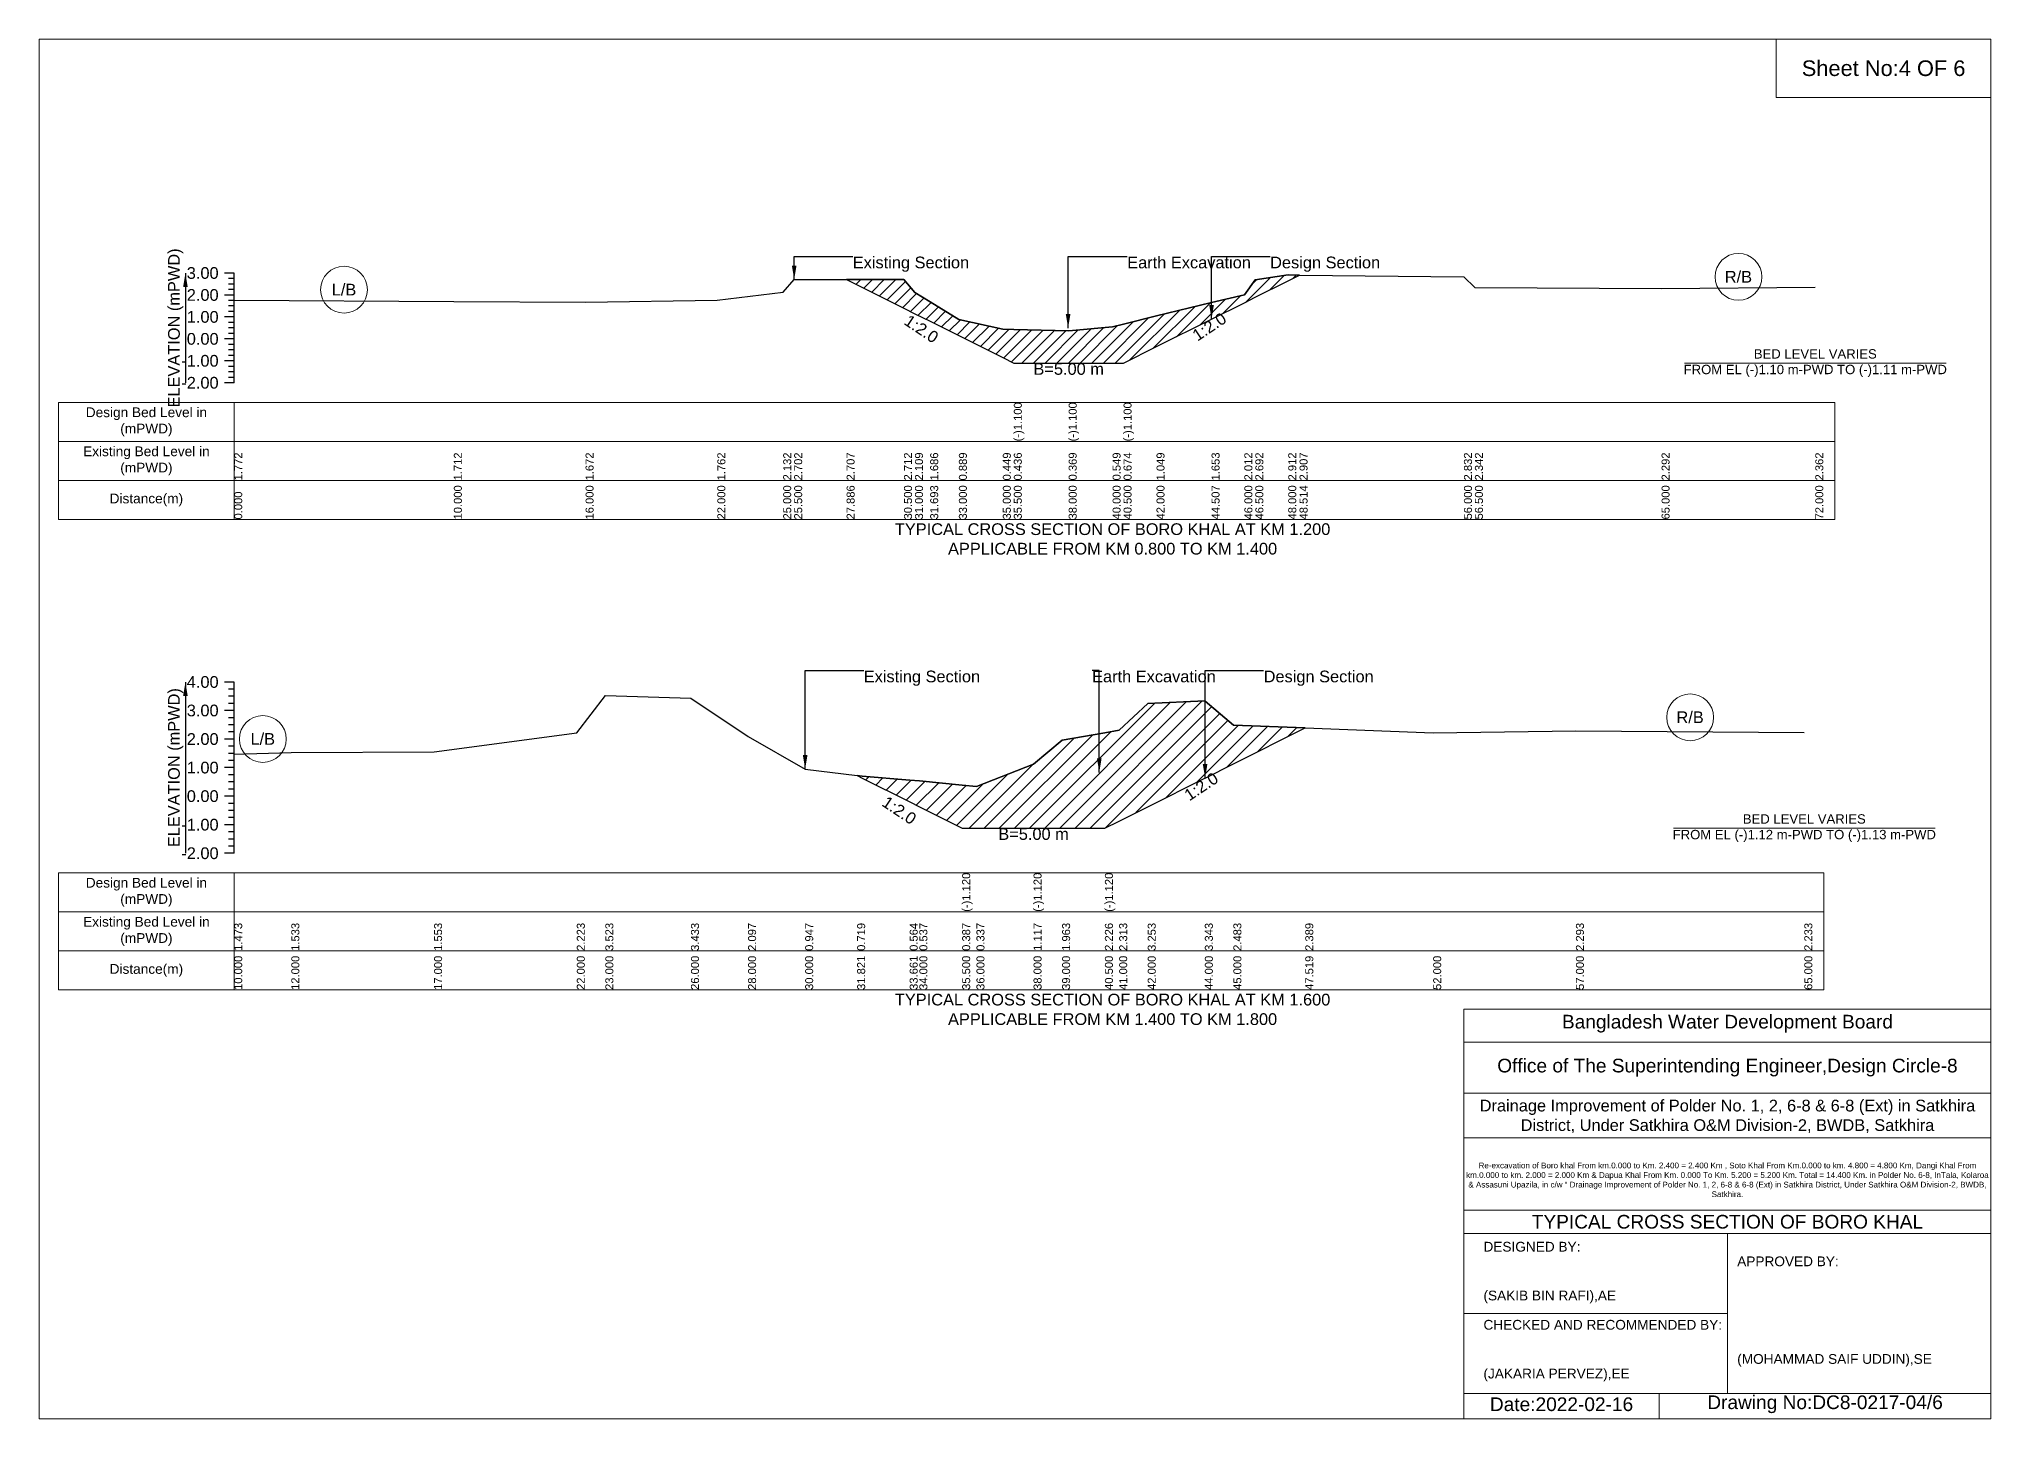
# Model space of a CAD drawing. Header units: inches. Extents: x 91000 to 408000, y -5656 to 0.
# Drawn here: x 210000 to 218000, y -5656 to 0 of the extents above; entities that cross this region are included whole.
import ezdxf

# ---------------------------------------------------------------- set-up
doc = ezdxf.new("R2010")
doc.units = ezdxf.units.IN
doc.header["$LTSCALE"] = 7
doc.header["$MEASUREMENT"] = 0
for name, color, linetype, lineweight in [('Cross section Data Border', 7, 'Continuous', 9), ('Cross Section Labels', 7, 'Continuous', 9), ('Existing_Bed_Level for Xsection', 7, 'Continuous', 25)]:
    doc.layers.add(name, color=color, linetype=linetype, lineweight=lineweight)
doc.styles.get("Standard").update_dxf_attribs({"font": 'arial.ttf'})
doc.dimstyles.get("Standard").update_dxf_attribs({"dimtxt": 45, "dimasz": 58, "dimexe": 0.18, "dimexo": 0.0625, "dimgap": 0.09, "dimtad": 0, "dimtih": 1, "dimtoh": 1, "dimdec": 4, "dimzin": 0, "dimdsep": 46, "dimtxsty": 'Standard', "dimcen": 0.09, "dimadec": 0, "dimazin": 0, "dimtfac": 1, "dimtdec": 4, "dimtofl": 0, "dimtmove": 0, "dimatfit": 3, "dimfxl": 1, "dimtolj": 1, "dimtzin": 0, "dimarcsym": 0})

msp = doc.modelspace()

# ---------------------------------------------------------------- hatches: boundary and pattern name
at = {"layer": 'Existing_Bed_Level for Xsection'}
h = msp.add_hatch(dxfattribs=at)
h.set_pattern_fill('ANSI31', color=256, scale=270, style=0)
h.paths.add_polyline_path([(213309.78088, -985.60044), (213545, -1103.21), (213590, -1125.71), (213652.39044, -1156.90522), (213770, -1215.71), (213950, -1305.71), (213995, -1328.21), (214220, -1328.21), (214400, -1328.21), (214445, -1328.21), (214580, -1260.71), (214805.61765, -1147.90118), (214940, -1080.71), (214985, -1058.21), (215120, -990.71), (215166.23529, -967.59235), (215120, -967.13), (214985, -986.93), (214940, -1048.13), (214805.61765, -1080.48255), (214580, -1134.8), (214445, -1168.55), (214400, -1179.8), (214220, -1196), (213995, -1190), (213950, -1188.8), (213770, -1149.2), (213652.39044, -1077.45817), (213590, -1039.4), (213545, -985.13)])
h = msp.add_hatch(dxfattribs=at)
h.set_pattern_fill('ANSI31', color=256, scale=351, style=0)
h.paths.add_polyline_path([(213353.096, -3019.267), (213374, -3029.719), (213568.298, -3126.868), (213608, -3146.719), (213783.5, -3234.469), (213842, -3234.469), (214076, -3234.469), (214193, -3234.469), (214368.5, -3234.469), (214427, -3205.219), (214544, -3146.719), (214778, -3029.719), (214779.10465, -3029.16667), (214895, -2971.219), (215189.70931, -2823.86435), (214895, -2812.918), (214779.10465, -2713.248), (214778, -2712.298), (214544, -2722.828), (214427, -2832.808), (214368.5, -2843.0455), (214193, -2873.758), (214076, -2972.74), (213842, -3064), (213783.5, -3058.15), (213608, -3040.6), (213568.298, -3037.42384), (213374, -3021.88)])

# ---------------------------------------------------------------- linework, layer by layer
at = {"layer": 'Cross section Data Border'}
for points in [[(210080, -1489.21), (217360, -1489.21), (217360, -1969.21), (210080, -1969.21)], [(210080, -3417.429), (217315, -3417.429), (217315, -3897.429), (210080, -3897.429)]]:
    msp.add_lwpolyline(points, close=True, dxfattribs=at)
for points in [[(210800, -1489.21), (210800, -1969.21)], [(210080, -1649.21), (217360, -1649.21)], [(210080, -1809.21), (217360, -1809.21)], [(210800, -3417.429), (210800, -3897.429)], [(210080, -3577.429), (217315, -3577.429)], [(210080, -3737.429), (217315, -3737.429)]]:
    msp.add_lwpolyline(points, dxfattribs=at)
at = {"layer": 'Cross Section Labels'}
for points in [[(210000, 0), (218000, 0), (218000, -5656), (210000, -5656)], [(217120, 0), (218000, 0), (218000, -240), (217120, -240)]]:
    msp.add_lwpolyline(points, close=True, dxfattribs=at)
for points in [[(216744.19427, -1328.21), (217815.80573, -1328.21)], [(216699.19427, -3234.469), (217770.80573, -3234.469)], [(215840, -5656), (215840, -3976), (218000, -3976)], [(215840, -4112), (218000, -4112)], [(215840, -4320), (218000, -4320)], [(215840, -4504), (218000, -4504)], [(215840, -4800), (218000, -4800)], [(215840, -4896), (218000, -4896)], [(216920, -4896), (216920, -5552)], [(215840, -5224), (216920, -5224)], [(215840, -5552), (218000, -5552)], [(216640, -5552), (216640, -5656)]]:
    msp.add_lwpolyline(points, dxfattribs=at)
for centre in [(216965, -974.78), (211250, -1027.43), (216767, -2780.158), (210917, -2869.078)]:
    msp.add_circle(centre, 96, dxfattribs=at)
at = {"layer": 'Existing_Bed_Level for Xsection'}
for points in [[(210800, -959.21), (210760, -959.21)], [(210800, -1409.21), (210800, -1319.21), (210800, -1229.21), (210800, -1139.21), (210800, -1049.21), (210800, -959.21)], [(210800, -981.71), (210776, -981.71)], [(210800, -1004.21), (210776, -1004.21)], [(210800, -1026.71), (210776, -1026.71)], [(210800, -1069.73), (211700, -1075.13), (212240, -1078.73), (212780, -1070.63), (213050, -1037.33), (213095, -986.03), (213309.78088, -985.60044), (213545, -985.13), (213590, -1039.4), (213652.39044, -1077.45817), (213770, -1149.2), (213950, -1188.8), (213995, -1190), (213995, -1190), (214220, -1196), (214220, -1196), (214400, -1179.8), (214445, -1168.55), (214445, -1168.55), (214580, -1134.8), (214805.61765, -1080.48255), (214940, -1048.13), (214985, -986.93), (215120, -967.13), (215166.23529, -967.59235), (215840, -974.33), (215885, -1018.43), (216650, -1022.93), (217280, -1016.63)], [(210800, -1049.21), (210760, -1049.21)], [(210800, -1071.71), (210776, -1071.71)], [(210800, -1094.21), (210776, -1094.21)], [(210800, -1116.71), (210776, -1116.71)], [(210800, -1139.21), (210760, -1139.21)], [(210800, -1161.71), (210776, -1161.71)], [(210800, -1184.21), (210776, -1184.21)], [(210800, -1229.21), (210760, -1229.21)], [(210800, -1206.71), (210776, -1206.71)], [(210800, -1251.71), (210776, -1251.71)], [(210800, -1274.21), (210776, -1274.21)], [(210800, -1319.21), (210760, -1319.21)], [(210800, -1296.71), (210776, -1296.71)], [(210800, -1341.71), (210776, -1341.71)], [(210800, -1409.21), (210760, -1409.21)], [(210800, -1364.21), (210776, -1364.21)], [(210800, -1386.71), (210776, -1386.71)], [(210800, -2635.429), (210760, -2635.429)], [(210800, -3337.429), (210800, -3220.429), (210800, -3103.429), (210800, -2986.429), (210800, -2869.429), (210800, -2752.429), (210800, -2635.429)], [(210800, -2664.679), (210776, -2664.679)], [(210800, -2693.929), (210776, -2693.929)], [(210800, -2931.088), (211034, -2924.068), (211619, -2921.728), (212204, -2843.338), (212321, -2691.238), (212672, -2701.768), (212906, -2858.08), (213140, -2992.63), (213353.096, -3019.267), (213374, -3021.88), (213568.298, -3037.42384), (213608, -3040.6), (213783.5, -3058.15), (213783.5, -3058.15), (213842, -3064), (214076, -2972.74), (214076, -2972.74), (214193, -2873.758), (214368.5, -2843.0455), (214368.5, -2843.0455), (214427, -2832.808), (214544, -2722.828), (214778, -2712.298), (214779.10465, -2713.248), (214895, -2812.918), (215189.70931, -2823.86435), (215714, -2843.338), (216299, -2835.148), (217235, -2842.168)], [(210800, -2752.429), (210760, -2752.429)], [(210800, -2723.179), (210776, -2723.179)], [(210800, -2781.679), (210776, -2781.679)], [(210800, -2869.429), (210760, -2869.429)], [(210800, -2810.929), (210776, -2810.929)], [(210800, -2840.179), (210776, -2840.179)], [(210800, -2898.679), (210776, -2898.679)], [(210800, -2927.929), (210776, -2927.929)], [(210800, -2957.179), (210776, -2957.179)], [(210800, -2986.429), (210760, -2986.429)], [(210800, -3015.679), (210776, -3015.679)], [(210800, -3103.429), (210760, -3103.429)], [(210800, -3044.929), (210776, -3044.929)], [(210800, -3074.179), (210776, -3074.179)], [(210800, -3132.679), (210776, -3132.679)], [(210800, -3161.929), (210776, -3161.929)], [(210800, -3191.179), (210776, -3191.179)], [(210800, -3220.429), (210760, -3220.429)], [(210800, -3249.679), (210776, -3249.679)], [(210800, -3278.929), (210776, -3278.929)], [(210800, -3337.429), (210760, -3337.429)], [(210800, -3308.179), (210776, -3308.179)]]:
    msp.add_lwpolyline(points, dxfattribs=at)
for points in [[(213309.78088, -985.60044), (213309.78088, -985.60044), (213545, -1103.21), (213590, -1125.71), (213652.39044, -1156.90522), (213770, -1215.71), (213950, -1305.71), (213995, -1328.21), (213995, -1328.21), (214220, -1328.21), (214220, -1328.21), (214400, -1328.21), (214445, -1328.21), (214445, -1328.21), (214580, -1260.71), (214805.61765, -1147.90118), (214940, -1080.71), (214985, -1058.21), (215120, -990.71), (215166.23529, -967.59235), (215120, -967.13), (214985, -986.93), (214940, -1048.13), (214805.61765, -1080.48255), (214580, -1134.8), (214445, -1168.55), (214445, -1168.55), (214400, -1179.8), (214220, -1196), (214220, -1196), (213995, -1190), (213995, -1190), (213950, -1188.8), (213770, -1149.2), (213652.39044, -1077.45817), (213590, -1039.4), (213545, -985.13), (213309.78088, -985.60044)], [(213353.096, -3019.267), (213374, -3029.719), (213568.298, -3126.868), (213608, -3146.719), (213783.5, -3234.469), (213783.5, -3234.469), (213842, -3234.469), (214076, -3234.469), (214076, -3234.469), (214193, -3234.469), (214368.5, -3234.469), (214368.5, -3234.469), (214427, -3205.219), (214544, -3146.719), (214778, -3029.719), (214779.10465, -3029.16667), (214895, -2971.219), (215189.70931, -2823.86435), (215189.70931, -2823.86435), (215189.70931, -2823.86435), (214895, -2812.918), (214779.10465, -2713.248), (214778, -2712.298), (214544, -2722.828), (214427, -2832.808), (214368.5, -2843.0455), (214368.5, -2843.0455), (214193, -2873.758), (214076, -2972.74), (214076, -2972.74), (213842, -3064), (213783.5, -3058.15), (213783.5, -3058.15), (213608, -3040.6), (213568.298, -3037.42384), (213374, -3021.88)]]:
    msp.add_lwpolyline(points, close=True, dxfattribs=at)

# ---------------------------------------------------------------- texts
at = {"layer": 'Cross section Data Border', "char_height": 40, "width": 640, "attachment_point": 5}
for s, insert in [('Design Bed Level in (mPWD)', (210440, -1569.21)), ('Existing Bed Level in (mPWD)', (210440, -1729.21)), ('Distance(m)', (210440, -1889.21)), ('Design Bed Level in (mPWD)', (210440, -3497.429)), ('Existing Bed Level in (mPWD)', (210440, -3657.429)), ('Distance(m)', (210440, -3817.429))]:
    msp.add_mtext(s, dxfattribs=dict(at, insert=insert))
at = {"layer": 'Cross Section Labels'}
for s, insert, char_height, attachment_point in [('Sheet No:4 OF 6', (217560, -120), 64, 5), ('Existing Section', (213335, -891.71), 48, 1), ('Earth Excavation', (214460, -891.71), 48, 1), ('Design Section', (215045.61765, -891.71), 48, 1), ('R/B', (216965, -974.78), 48, 5), ('L/B', (211250, -1027.43), 48, 5), ('BED LEVEL VARIES ^JFROM EL (-)1.10 m-PWD TO (-)1.11 m-PWD', (217280, -1328.21), 38.4, 5), ('B=5.00 m', (214220, -1328.21), 48, 2), ('TYPICAL CROSS SECTION OF BORO KHAL AT KM 1.200^JAPPLICABLE FROM KM 0.800 TO KM 1.400', (214400, -2049.21), 48, 5), ('Existing Section', (213380, -2588.629), 48, 1), ('Earth Excavation', (214316, -2588.629), 48, 1), ('Design Section', (215019.10465, -2588.629), 48, 1), ('R/B', (216767, -2780.158), 48, 5), ('L/B', (210917, -2869.078), 48, 5), ('BED LEVEL VARIES ^JFROM EL (-)1.12 m-PWD TO (-)1.13 m-PWD', (217235, -3234.469), 38.4, 5), ('B=5.00 m', (214076, -3234.469), 48, 2), ('TYPICAL CROSS SECTION OF BORO KHAL AT KM 1.600^JAPPLICABLE FROM KM 1.400 TO KM 1.800', (214400, -3977.429), 48, 5), ('Bangladesh Water Development Board', (216920, -4036), 56, 5), ('Office of The Superintending Engineer,Design Circle-8', (216920, -4216), 56, 5)]:
    msp.add_mtext(s, dxfattribs=dict(at, insert=insert, char_height=char_height, attachment_point=attachment_point))
at = {"layer": 'Cross Section Labels', "char_height": 48, "attachment_point": 2}
for insert, rotation in [((213629.89044, -1168.15522), 326.309932474), ((214783.11765, -1159.15118), 33.690067526), ((214749.85465, -3043.79167), 33.690067526), ((213539.048, -3141.493), 326.309932474)]:
    msp.add_mtext('1:2.0', dxfattribs=dict(at, insert=insert, rotation=rotation))
at = {"layer": 'Cross Section Labels'}
for s, insert, char_height, width, attachment_point in [('Drainage Improvement of Polder No. 1, 2, 6-8 & 6-8 (Ext) in Satkhira District, Under Satkhira O&M Division-2, BWDB, Satkhira', (216920, -4416), 48, 2240, 5), ('Re-excavation of Boro khal From km.0.000 to Km. 2.400 = 2.400 Km , Soto Khal From Km.0.000 to km. 4.800 = 4.800 Km, Dangi Khal From km.0.000 to km. 2.000 = 2.000 Km & Dapua Khal From Km. 0.000 To Km. 5.200 = 5.200 Km. Total = 14.400 Km. in Polder No. 6-8, InTala, Kolaroa & Assasuni Upazila, in c/w “ Drainage Improvement of Polder No. 1, 2, 6-8 & 6-8 (Ext) in Satkhira District, Under Satkhira O&M Division-2, BWDB, Satkhira.', (216920, -4676), 23.56497918, 2160, 5), ('TYPICAL CROSS SECTION OF BORO KHAL', (216920, -4848), 56, 2240, 5), ('DESIGNED BY:^J^J^J(SAKIB BIN RAFI),AE', (215920, -5056), 40, 1120, 4), ('APPROVED BY:^J^J^J^J^J^J(MOHAMMAD SAIF UDDIN),SE', (216960, -5216), 40, 1120, 4), ('CHECKED AND RECOMMENDED BY:^J^J^J(JAKARIA PERVEZ),EE', (215920, -5376), 40, 1120, 4), ('Date:2022-02-16', (216240, -5596), 56, 1120, 5), ('Drawing No:DC8-0217-04/6', (217320, -5596), 56, 1760, 5)]:
    msp.add_mtext(s, dxfattribs=dict(at, insert=insert, char_height=char_height, width=width, attachment_point=attachment_point))
at = {"layer": 'Existing_Bed_Level for Xsection', "rotation": 90}
for s, insert, char_height, attachment_point in [('ELEVATION (mPWD)', (210560, -1184.21), 48, 5), ('(-)1.100', (213995, -1649.21), 32.8, 1), ('(-)1.100', (214220, -1649.21), 32.8, 1), ('(-)1.100', (214445, -1649.21), 32.8, 1), ('1.772', (210800, -1809.21), 32.8, 1), ('1.712', (211700, -1809.21), 32.8, 1), ('1.672', (212240, -1809.21), 32.8, 1), ('1.762', (212780, -1809.21), 32.8, 1), ('2.132', (213050, -1809.21), 32.8, 1), ('2.702', (213095, -1809.21), 32.8, 1), ('2.707', (213309.78088, -1809.21), 32.8, 1), ('2.712', (213545, -1809.21), 32.8, 1), ('2.109', (213590, -1809.21), 32.8, 1), ('1.686', (213652.39044, -1809.21), 32.8, 1), ('0.889', (213770, -1809.21), 32.8, 1), ('0.449', (213950, -1809.21), 32.8, 1), ('0.436', (213995, -1809.21), 32.8, 1), ('0.369', (214220, -1809.21), 32.8, 1), ('0.549', (214400, -1809.21), 32.8, 1), ('0.674', (214445, -1809.21), 32.8, 1), ('1.049', (214580, -1809.21), 32.8, 1), ('1.653', (214805.61765, -1809.21), 32.8, 1), ('2.012', (214940, -1809.21), 32.8, 1), ('2.692', (214985, -1809.21), 32.8, 1), ('2.912', (215120, -1809.21), 32.8, 1), ('2.907', (215166.23529, -1809.21), 32.8, 1), ('2.832', (215840, -1809.21), 32.8, 1), ('2.342', (215885, -1809.21), 32.8, 1), ('2.292', (216650, -1809.21), 32.8, 1), ('2.362', (217280, -1809.21), 32.8, 1), ('10.000', (211700, -1969.21), 32.8, 1), ('16.000', (212240, -1969.21), 32.8, 1), ('22.000', (212780, -1969.21), 32.8, 1), ('25.000', (213050, -1969.21), 32.8, 1), ('25.500', (213095, -1969.21), 32.8, 1), ('27.886', (213309.78088, -1969.21), 32.8, 1), ('30.500', (213545, -1969.21), 32.8, 1), ('31.000', (213590, -1969.21), 32.8, 1), ('31.693', (213652.39044, -1969.21), 32.8, 1), ('33.000', (213770, -1969.21), 32.8, 1), ('35.000', (213950, -1969.21), 32.8, 1), ('35.500', (213995, -1969.21), 32.8, 1), ('38.000', (214220, -1969.21), 32.8, 1), ('40.000', (214400, -1969.21), 32.8, 1), ('40.500', (214445, -1969.21), 32.8, 1), ('42.000', (214580, -1969.21), 32.8, 1), ('44.507', (214805.61765, -1969.21), 32.8, 1), ('46.000', (214940, -1969.21), 32.8, 1), ('46.500', (214985, -1969.21), 32.8, 1), ('48.000', (215120, -1969.21), 32.8, 1), ('48.514', (215166.23529, -1969.21), 32.8, 1), ('56.000', (215840, -1969.21), 32.8, 1), ('56.500', (215885, -1969.21), 32.8, 1), ('65.000', (216650, -1969.21), 32.8, 1), ('72.000', (217280, -1969.21), 32.8, 1), ('0.000', (210800, -1969.21), 32.8, 1), ('ELEVATION (mPWD)', (210560, -2986.429), 48, 5), ('(-)1.120', (213783.5, -3577.429), 32.8, 1), ('(-)1.120', (214076, -3577.429), 32.8, 1), ('(-)1.120', (214368.5, -3577.429), 32.8, 1), ('1.473', (210800, -3737.429), 32.8, 1), ('1.533', (211034, -3737.429), 32.8, 1), ('1.553', (211619, -3737.429), 32.8, 1), ('2.223', (212204, -3737.429), 32.8, 1), ('3.523', (212321, -3737.429), 32.8, 1), ('3.433', (212672, -3737.429), 32.8, 1), ('2.097', (212906, -3737.429), 32.8, 1), ('0.947', (213140, -3737.429), 32.8, 1), ('0.719', (213353.096, -3737.429), 32.8, 1), ('0.564', (213568.298, -3737.429), 32.8, 1), ('0.537', (213608, -3737.429), 32.8, 1), ('0.387', (213783.5, -3737.429), 32.8, 1), ('0.337', (213842, -3737.429), 32.8, 1), ('1.117', (214076, -3737.429), 32.8, 1), ('1.963', (214193, -3737.429), 32.8, 1), ('2.226', (214368.5, -3737.429), 32.8, 1), ('2.313', (214427, -3737.429), 32.8, 1), ('3.253', (214544, -3737.429), 32.8, 1), ('3.343', (214778, -3737.429), 32.8, 1), ('2.483', (214895, -3737.429), 32.8, 1), ('2.389', (215189.70931, -3737.429), 32.8, 1), ('2.293', (216299, -3737.429), 32.8, 1), ('2.233', (217235, -3737.429), 32.8, 1), ('10.000', (210800, -3897.429), 32.8, 1), ('12.000', (211034, -3897.429), 32.8, 1), ('17.000', (211619, -3897.429), 32.8, 1), ('22.000', (212204, -3897.429), 32.8, 1), ('23.000', (212321, -3897.429), 32.8, 1), ('26.000', (212672, -3897.429), 32.8, 1), ('28.000', (212906, -3897.429), 32.8, 1), ('30.000', (213140, -3897.429), 32.8, 1), ('31.821', (213353.096, -3897.429), 32.8, 1), ('33.661', (213568.298, -3897.429), 32.8, 1), ('34.000', (213608, -3897.429), 32.8, 1), ('35.500', (213783.5, -3897.429), 32.8, 1), ('36.000', (213842, -3897.429), 32.8, 1), ('38.000', (214076, -3897.429), 32.8, 1), ('39.000', (214193, -3897.429), 32.8, 1), ('40.500', (214368.5, -3897.429), 32.8, 1), ('41.000', (214427, -3897.429), 32.8, 1), ('42.000', (214544, -3897.429), 32.8, 1), ('44.000', (214778, -3897.429), 32.8, 1), ('45.000', (214895, -3897.429), 32.8, 1), ('47.519', (215189.70931, -3897.429), 32.8, 1), ('52.000', (215714, -3897.429), 32.8, 1), ('57.000', (216299, -3897.429), 32.8, 1), ('65.000', (217235, -3897.429), 32.8, 1)]:
    msp.add_mtext(s, dxfattribs=dict(at, insert=insert, char_height=char_height, attachment_point=attachment_point))
at = {"layer": 'Existing_Bed_Level for Xsection', "char_height": 48, "attachment_point": 6}
for s, insert in [('3.00', (210736, -959.21)), ('2.00', (210736, -1049.21)), ('1.00', (210736, -1139.21)), ('0.00', (210736, -1229.21)), ('-1.00', (210736, -1319.21)), ('-2.00', (210736, -1409.21)), ('4.00', (210736, -2635.429)), ('3.00', (210736, -2752.429)), ('2.00', (210736, -2869.429)), ('1.00', (210736, -2986.429)), ('0.00', (210736, -3103.429)), ('-1.00', (210736, -3220.429)), ('-2.00', (210736, -3337.429))]:
    msp.add_mtext(s, dxfattribs=dict(at, insert=insert))

# ---------------------------------------------------------------- leaders
at = {"layer": 'Cross Section Labels', "annotation_type": 0, "has_hookline": 1, "hookline_direction": 0}
for points, text_width in [([(213095, -986.03), (213095, -891.71), (213334.91, -891.71)], 467.16508), ([(214217.61315, -1184.84979), (214217.61315, -891.71), (214459.91, -891.71)], 496.99318), ([(214805.61765, -1147.90118), (214805.61765, -891.71), (215045.52765, -891.71)], 441.23329), ([(213140, -2992.63), (213140, -2588.629), (213379.91, -2588.629)], 467.16508), ([(214345.41901, -3006.14714), (214345.41901, -2588.629), (214315.91, -2588.629)], 496.99318), ([(214779.10465, -3029.16667), (214779.10465, -2588.629), (215019.01465, -2588.629)], 441.23329)]:
    msp.add_leader(points, dimstyle='Standard', override={"dimasz": 57.6}, dxfattribs=dict(at, text_width=text_width))
at = {"layer": 'Existing_Bed_Level for Xsection'}
for points in [[(210600, -959.21), (210600, -1409.21)], [(210600, -2635.429), (210600, -3337.429)]]:
    msp.add_leader(points, dimstyle='Standard', override={"dimasz": 57.6}, dxfattribs=at)

doc.saveas('drawing.dxf')
